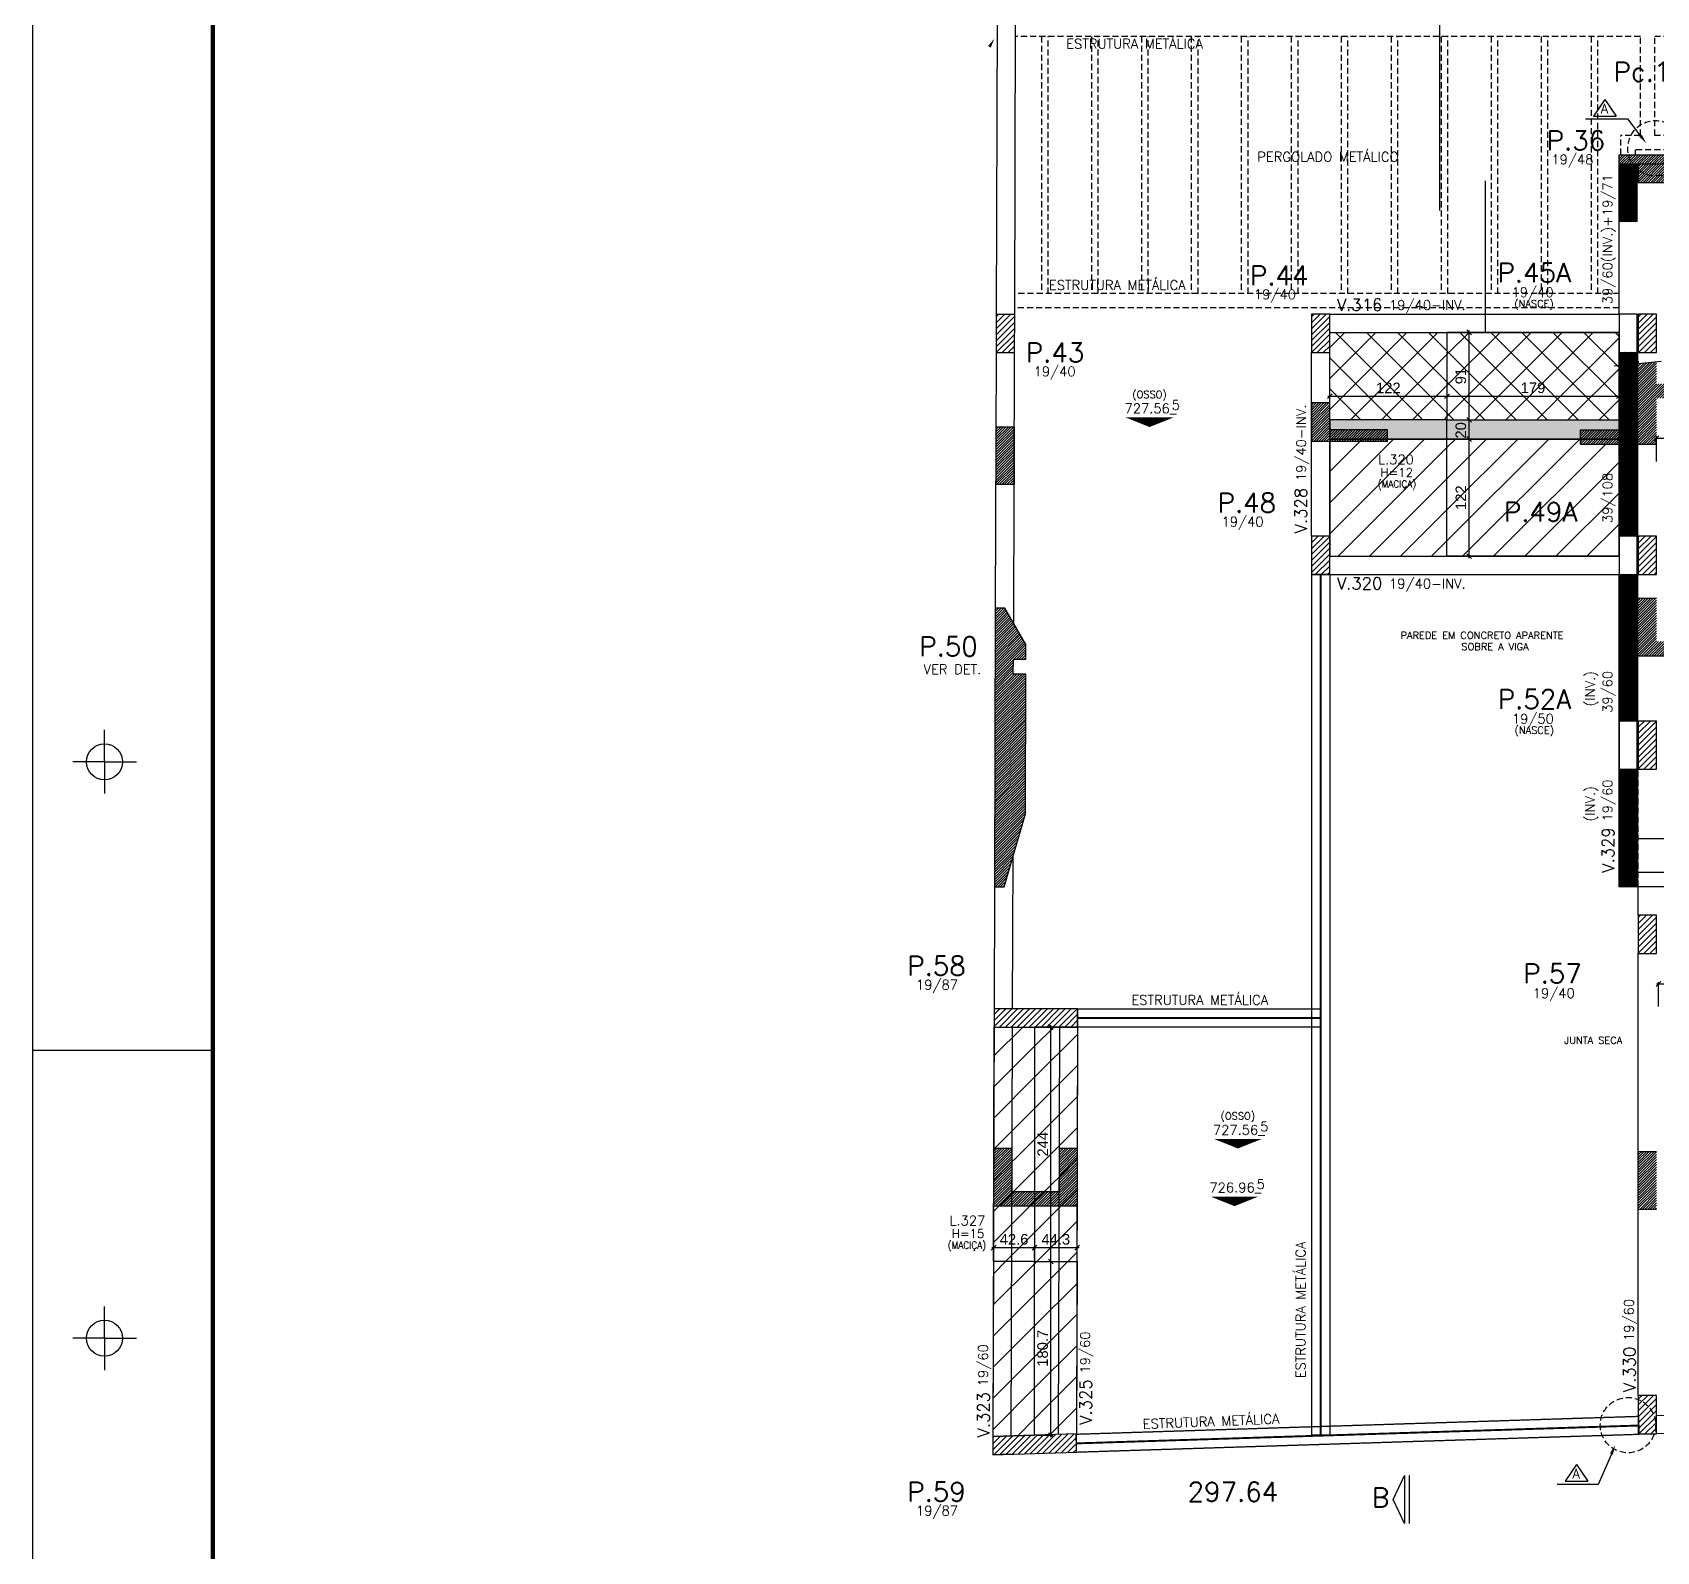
# Model space of a CAD drawing. Extents: x 534 to 8035, y 2354 to 7562.
# Drawn here: x 1727 to 3417, y 3698 to 5280 of the extents above; entities that cross this region are included whole.
import ezdxf
from ezdxf.enums import TextEntityAlignment as Align

# ---------------------------------------------------------------- set-up
doc = ezdxf.new("R2010")
doc.units = 0
doc.linetypes.add('HIDDEN', pattern=[9.525, 6.35, -3.175])
doc.layers.get('0').update_dxf_attribs({"color": 9, "linetype": 'CONTINUOUS'})
doc.layers.get('DEFPOINTS').update_dxf_attribs({"linetype": 'CONTINUOUS'})
for name, color, linetype in [('CORTE-FORMA', 1, 'CONTINUOUS'), ('ESTRUTURA METALICA', 80, 'HIDDEN'), ('FO-HACHURA_PILAR-CONT', 252, 'CONTINUOUS'), ('FO-HACHURA_PILAR-MORRE', 252, 'CONTINUOUS'), ('FO-TEXTO-LAJES', 152, 'CONTINUOUS'), ('FO-TEXTO-VIGAS', 3, 'CONTINUOUS'), ('NIVEL', 3, 'CONTINUOUS'), ('P-C', 1, 'CONTINUOUS'), ('P-M', 7, 'CONTINUOUS'), ('P-N', 5, 'CONTINUOUS'), ('Painéis', 200, 'CONTINUOUS'), ('PAREDE', 191, 'CONTINUOUS'), ('Reaproveitamento', 251, 'CONTINUOUS'), ('TEXTO', 3, 'CONTINUOUS'), ('TIRAS REESCORAMENTO', 252, 'CONTINUOUS')]:
    doc.layers.add(name, color=color, linetype=linetype)
doc.layers.add('FO-Textos dos pilares', color=3, linetype='CONTINUOUS', lineweight=20)
doc.layers.add('FO-Vigas', color=2, linetype='CONTINUOUS', lineweight=30)
doc.styles.add('ARIAL', font='arial.ttf')
doc.styles.add('ROMANS', font='romans.shx')
doc.dimstyles.new('COTA LAJE', dxfattribs={"dimtxt": 11, "dimasz": 5, "dimexe": 2, "dimexo": 3, "dimgap": 3, "dimtad": 3, "dimdec": 1, "dimzin": 12, "dimdsep": 46, "dimtxsty": 'ARIAL', "dimblk": 'OBLIQUE', "dimcen": 10, "dimdle": 2, "dimclrd": 5, "dimclre": 5, "dimclrt": 2, "dimadec": 0, "dimazin": 3, "dimtfac": 1, "dimtdec": 1, "dimtmove": 0, "dimatfit": 3, "dimldrblk": 'OBLIQUE', "dimfxl": 1, "dimlwd": -1, "dimlwe": -1, "dimarcsym": 1})
pattern_1 = [(45, (-9116.387, 12460.0115), (-3.0935922, 3.0935922), [])]
pattern_2 = [(45, (-8897.1667, 12460.0115), (-1.32582521, 1.32582521), [])]
pattern_3 = [(45, (1811.6567, 3338.154), (-1.3258252, 1.3258252), [])]

# ---------------------------------------------------------------- blocks, each defined once
blk = doc.blocks.new('*U4')
at = {"color": 252}
for p, q in [((-8210, 1785), (-8210, 1829.2)), ((-8210, 1785), (-8254.2, 1785)), ((-8210, 1785), (-8165.8, 1785)), ((-8210, 1785), (-8210, 1740.8)), ((-8310, 1385), (-8060, 1385)), ((-8210, 985), (-8210, 1029.2)), ((-8210, 985), (-8254.2, 985)), ((-8210, 985), (-8165.8, 985)), ((-8210, 985), (-8210, 940.8))]:
    blk.add_line(p, q, dxfattribs=at)
at = {"color": 7}
blk.add_lwpolyline([(-8310, 5840), (-8310, -100), (100, -100), (100, 5840)], close=True, dxfattribs=at)
at = {"color": 7, "const_width": 6}
blk.add_lwpolyline([(-8060, 5740), (-8060, 0), (0, 0), (0, 5740)], close=True, dxfattribs=at)
at = {"color": 252}
for centre in [(-8210, 1785), (-8210, 985)]:
    blk.add_circle(centre, 25, dxfattribs=at)
for p in [(-8210, 1785), (-8210, 1785), (-8210, 985), (-8210, 985)]:
    blk.add_point(p, dxfattribs=at)
blk.add_point((-8210, 985))
blk = doc.blocks.new('A$7E7C12FE37355')
at = {"layer": 'ESTRUTURA METALICA'}
for p, q in [((3305, 179), (3305, 9139)), ((3305, 9139), (3495, 9139)), ((3397, 179), (3397, 9139)), ((3400, 179), (3400, 9139)), ((3403, 179), (3403, 9139)), ((3495, 9139), (3495, 179)), ((871, 4617), (3397, 4617)), ((871, 4427), (871, 4617)), ((3397, 4617), (3397, 4427)), ((871, 4525), (3397, 4525)), ((871, 4522), (3397, 4522)), ((871, 4519), (3397, 4519)), ((3397, 4427), (871, 4427)), ((854, 190), (6704, 376)), ((6704, 376), (6710, 186)), ((860, 0), (854, 190)), ((857, 98), (6707, 284)), ((857, 95), (6707, 281)), ((857, 92), (6707, 278)), ((6710, 186), (860, 0)), ((3495, 179), (3305, 179))]:
    blk.add_line(p, q, dxfattribs=at)
blk = doc.blocks.new('_Oblique')
at = {"color": 0, "linetype": 'ByBlock', "lineweight": -2}
blk.add_line((-0.5, -0.5), (0.5, 0.5), dxfattribs=at)
blk = doc.blocks.new('*D527')
at = {"layer": 'DEFPOINTS', "color": 0, "linetype": 'Continuous', "transparency": 16777216}
for p in [(3198.7, 4856.4), (3221.7, 4856.4), (3198.7, 4734.4)]:
    blk.add_point(p, dxfattribs=at)
at = {"layer": 'Painéis', "color": 5, "linetype": 'Continuous', "transparency": 16777216}
for p, q in [((3201.7, 4856.4), (3223.7, 4856.4)), ((3221.7, 4732.4), (3221.7, 4858.4)), ((3201.7, 4734.4), (3223.7, 4734.4))]:
    blk.add_line(p, q, dxfattribs=at)
at = {"layer": 'Painéis', "color": 5, "linetype": 'Continuous', "transparency": 16777216, "xscale": 5, "yscale": 5, "zscale": 5}
for p, rotation in [((3221.7, 4856.4), 90), ((3221.7, 4734.4), 270)]:
    blk.add_blockref('_Oblique', p, dxfattribs=dict(at, rotation=rotation))
at = {"layer": 'Painéis', "color": 2, "linetype": 'Continuous', "transparency": 16777216, "insert": (3213.1, 4795.4), "char_height": 11, "attachment_point": 5, "rotation": 90, "style": 'ARIAL'}
blk.add_mtext('122', dxfattribs=at)
blk = doc.blocks.new('*D528')
at = {"layer": 'DEFPOINTS', "color": 0, "linetype": 'Continuous', "transparency": 16777216}
for p in [(3198.7, 4876.4), (3221.7, 4876.4), (3198.7, 4856.4)]:
    blk.add_point(p, dxfattribs=at)
at = {"layer": 'Painéis', "color": 5, "linetype": 'Continuous', "transparency": 16777216}
for p, q in [((3201.7, 4876.4), (3223.7, 4876.4)), ((3221.7, 4854.4), (3221.7, 4878.4)), ((3201.7, 4856.4), (3223.7, 4856.4))]:
    blk.add_line(p, q, dxfattribs=at)
at = {"layer": 'Painéis', "color": 5, "linetype": 'Continuous', "transparency": 16777216, "xscale": 5, "yscale": 5, "zscale": 5}
for p, rotation in [((3221.7, 4876.4), 90), ((3221.7, 4856.4), 270)]:
    blk.add_blockref('_Oblique', p, dxfattribs=dict(at, rotation=rotation))
at = {"layer": 'Painéis', "color": 2, "linetype": 'Continuous', "transparency": 16777216, "insert": (3213.1, 4865.4), "char_height": 11, "attachment_point": 5, "rotation": 90, "style": 'ARIAL'}
blk.add_mtext('20', dxfattribs=at)
blk = doc.blocks.new('*D529')
at = {"layer": 'DEFPOINTS', "color": 0, "linetype": 'Continuous', "transparency": 16777216}
for p in [(3198.7, 4967.4), (3221.7, 4967.4), (3198.7, 4876.4)]:
    blk.add_point(p, dxfattribs=at)
at = {"layer": 'Painéis', "color": 5, "linetype": 'Continuous', "transparency": 16777216}
for p, q in [((3221.7, 4874.4), (3221.7, 4969.4)), ((3201.7, 4967.4), (3223.7, 4967.4)), ((3201.7, 4876.4), (3223.7, 4876.4))]:
    blk.add_line(p, q, dxfattribs=at)
at = {"layer": 'Painéis', "color": 5, "linetype": 'Continuous', "transparency": 16777216, "xscale": 5, "yscale": 5, "zscale": 5}
for p, rotation in [((3221.7, 4967.4), 90), ((3221.7, 4876.4), 270)]:
    blk.add_blockref('_Oblique', p, dxfattribs=dict(at, rotation=rotation))
at = {"layer": 'Painéis', "color": 2, "linetype": 'Continuous', "transparency": 16777216, "insert": (3213.1, 4921.9), "char_height": 11, "attachment_point": 5, "rotation": 90, "style": 'ARIAL'}
blk.add_mtext('91', dxfattribs=at)
blk = doc.blocks.new('*D530')
at = {"layer": 'DEFPOINTS', "color": 0, "linetype": 'Continuous', "transparency": 16777216}
for p in [(3198.7, 4901), (3076.7, 4876.4), (3198.7, 4876.4)]:
    blk.add_point(p, dxfattribs=at)
at = {"layer": 'Painéis', "color": 5, "linetype": 'Continuous', "transparency": 16777216}
for p, q in [((3074.7, 4901), (3200.7, 4901)), ((3076.7, 4879.4), (3076.7, 4903)), ((3198.7, 4879.4), (3198.7, 4903))]:
    blk.add_line(p, q, dxfattribs=at)
at = {"layer": 'Painéis', "color": 5, "linetype": 'Continuous', "transparency": 16777216, "xscale": 5, "yscale": 5, "zscale": 5, "rotation": 180}
blk.add_blockref('_Oblique', (3076.7, 4901), dxfattribs=at)
at = {"layer": 'Painéis', "color": 5, "linetype": 'Continuous', "transparency": 16777216, "xscale": 5, "yscale": 5, "zscale": 5}
blk.add_blockref('_Oblique', (3198.7, 4901), dxfattribs=at)
at = {"layer": 'Painéis', "color": 2, "linetype": 'Continuous', "transparency": 16777216, "insert": (3137.7, 4909.6), "char_height": 11, "attachment_point": 5, "style": 'ARIAL'}
blk.add_mtext('122', dxfattribs=at)
blk = doc.blocks.new('*D531')
at = {"layer": 'DEFPOINTS', "color": 0, "linetype": 'Continuous', "transparency": 16777216}
for p in [(3377.7, 4901), (3198.7, 4876.4), (3377.7, 4876.4)]:
    blk.add_point(p, dxfattribs=at)
at = {"layer": 'Painéis', "color": 5, "linetype": 'Continuous', "transparency": 16777216}
for p, q in [((3196.7, 4901), (3379.7, 4901)), ((3198.7, 4879.4), (3198.7, 4903)), ((3377.7, 4879.4), (3377.7, 4903))]:
    blk.add_line(p, q, dxfattribs=at)
at = {"layer": 'Painéis', "color": 5, "linetype": 'Continuous', "transparency": 16777216, "xscale": 5, "yscale": 5, "zscale": 5, "rotation": 180}
blk.add_blockref('_Oblique', (3198.7, 4901), dxfattribs=at)
at = {"layer": 'Painéis', "color": 5, "linetype": 'Continuous', "transparency": 16777216, "xscale": 5, "yscale": 5, "zscale": 5}
blk.add_blockref('_Oblique', (3377.7, 4901), dxfattribs=at)
at = {"layer": 'Painéis', "color": 2, "linetype": 'Continuous', "transparency": 16777216, "insert": (3288.2, 4909.7), "char_height": 11, "attachment_point": 5, "style": 'ARIAL'}
blk.add_mtext('179', dxfattribs=at)
blk = doc.blocks.new('*D532')
at = {"layer": 'DEFPOINTS', "color": 0, "linetype": 'Continuous', "transparency": 16777216}
for p in [(2769.6, 4014.8), (2727, 4000.3), (2769.6, 4000.3)]:
    blk.add_point(p, dxfattribs=at)
at = {"layer": 'Painéis', "color": 5, "linetype": 'Continuous', "transparency": 16777216}
for p, q in [((2725, 4014.8), (2771.6, 4014.8)), ((2727, 4003.3), (2727, 4016.8)), ((2769.6, 4003.3), (2769.6, 4016.8))]:
    blk.add_line(p, q, dxfattribs=at)
at = {"layer": 'Painéis', "color": 5, "linetype": 'Continuous', "transparency": 16777216, "xscale": 5, "yscale": 5, "zscale": 5, "rotation": 180}
blk.add_blockref('_Oblique', (2727, 4014.8), dxfattribs=at)
at = {"layer": 'Painéis', "color": 5, "linetype": 'Continuous', "transparency": 16777216, "xscale": 5, "yscale": 5, "zscale": 5}
blk.add_blockref('_Oblique', (2769.6, 4014.8), dxfattribs=at)
at = {"layer": 'Painéis', "color": 2, "linetype": 'Continuous', "transparency": 16777216, "insert": (2748.3, 4023.4), "char_height": 11, "attachment_point": 5, "style": 'ARIAL'}
blk.add_mtext('42.6', dxfattribs=at)
blk = doc.blocks.new('*D533')
at = {"layer": 'DEFPOINTS', "color": 0, "linetype": 'Continuous', "transparency": 16777216}
for p in [(2813.9, 4014.8), (2769.6, 4000.3), (2813.9, 4000.3)]:
    blk.add_point(p, dxfattribs=at)
at = {"layer": 'Painéis', "color": 5, "linetype": 'Continuous', "transparency": 16777216}
for p, q in [((2767.6, 4014.8), (2815.9, 4014.8)), ((2769.6, 4003.3), (2769.6, 4016.8)), ((2813.9, 4003.3), (2813.9, 4016.8))]:
    blk.add_line(p, q, dxfattribs=at)
at = {"layer": 'Painéis', "color": 5, "linetype": 'Continuous', "transparency": 16777216, "xscale": 5, "yscale": 5, "zscale": 5, "rotation": 180}
blk.add_blockref('_Oblique', (2769.6, 4014.8), dxfattribs=at)
at = {"layer": 'Painéis', "color": 5, "linetype": 'Continuous', "transparency": 16777216, "xscale": 5, "yscale": 5, "zscale": 5}
blk.add_blockref('_Oblique', (2813.9, 4014.8), dxfattribs=at)
at = {"layer": 'Painéis', "color": 2, "linetype": 'Continuous', "transparency": 16777216, "insert": (2791.7, 4023.4), "char_height": 11, "attachment_point": 5, "style": 'ARIAL'}
blk.add_mtext('44.3', dxfattribs=at)
blk = doc.blocks.new('*D534')
at = {"layer": 'DEFPOINTS', "color": 0, "linetype": 'Continuous', "transparency": 16777216}
for p in [(2769.6, 4000.3), (2786.6, 4000.3), (2769.6, 3819.6)]:
    blk.add_point(p, dxfattribs=at)
at = {"layer": 'Painéis', "color": 5, "linetype": 'Continuous', "transparency": 16777216}
for p, q in [((2772.6, 4000.3), (2788.6, 4000.3)), ((2786.6, 3817.6), (2786.6, 4002.3)), ((2772.6, 3819.6), (2788.6, 3819.6))]:
    blk.add_line(p, q, dxfattribs=at)
at = {"layer": 'Painéis', "color": 5, "linetype": 'Continuous', "transparency": 16777216, "xscale": 5, "yscale": 5, "zscale": 5}
for p, rotation in [((2786.6, 4000.3), 90), ((2786.6, 3819.6), 270)]:
    blk.add_blockref('_Oblique', p, dxfattribs=dict(at, rotation=rotation))
at = {"layer": 'Painéis', "color": 2, "linetype": 'Continuous', "transparency": 16777216, "insert": (2778, 3910), "char_height": 11, "attachment_point": 5, "rotation": 90, "style": 'ARIAL'}
blk.add_mtext('180.7', dxfattribs=at)
blk = doc.blocks.new('*D535')
at = {"layer": 'DEFPOINTS', "color": 0, "linetype": 'Continuous', "transparency": 16777216}
for p in [(2769.6, 4244.4), (2786.6, 4244.4), (2769.6, 4000.3)]:
    blk.add_point(p, dxfattribs=at)
at = {"layer": 'Painéis', "color": 5, "linetype": 'Continuous', "transparency": 16777216}
for p, q in [((2772.6, 4244.4), (2788.6, 4244.4)), ((2786.6, 3998.3), (2786.6, 4246.4)), ((2772.6, 4000.3), (2788.6, 4000.3))]:
    blk.add_line(p, q, dxfattribs=at)
at = {"layer": 'Painéis', "color": 5, "linetype": 'Continuous', "transparency": 16777216, "xscale": 5, "yscale": 5, "zscale": 5}
for p, rotation in [((2786.6, 4244.4), 90), ((2786.6, 4000.3), 270)]:
    blk.add_blockref('_Oblique', p, dxfattribs=dict(at, rotation=rotation))
at = {"layer": 'Painéis', "color": 2, "linetype": 'Continuous', "transparency": 16777216, "insert": (2778.1, 4122.4), "char_height": 11, "attachment_point": 5, "rotation": 90, "style": 'ARIAL'}
blk.add_mtext('244', dxfattribs=at)
blk = doc.blocks.new('*D563')
at = {"layer": 'DEFPOINTS', "color": 0, "linetype": 'Continuous', "transparency": 16777216}
for p in [(3660.7, 4857.3), (3416.7, 4829.9), (3660.7, 4829.9)]:
    blk.add_point(p, dxfattribs=at)
at = {"layer": 'Painéis', "color": 5, "linetype": 'Continuous', "transparency": 16777216}
for p, q in [((3414.7, 4857.3), (3662.7, 4857.3)), ((3416.7, 4832.9), (3416.7, 4859.3)), ((3660.7, 4832.9), (3660.7, 4859.3))]:
    blk.add_line(p, q, dxfattribs=at)
at = {"layer": 'Painéis', "color": 5, "linetype": 'Continuous', "transparency": 16777216, "xscale": 5, "yscale": 5, "zscale": 5, "rotation": 180}
blk.add_blockref('_Oblique', (3416.7, 4857.3), dxfattribs=at)
at = {"layer": 'Painéis', "color": 5, "linetype": 'Continuous', "transparency": 16777216, "xscale": 5, "yscale": 5, "zscale": 5}
blk.add_blockref('_Oblique', (3660.7, 4857.3), dxfattribs=at)
at = {"layer": 'Painéis', "color": 2, "linetype": 'Continuous', "transparency": 16777216, "insert": (3538.7, 4865.8), "char_height": 11, "attachment_point": 5, "style": 'ARIAL'}
blk.add_mtext('244', dxfattribs=at)
blk = doc.blocks.new('*D601')
at = {"layer": 'DEFPOINTS', "color": 0, "linetype": 'Continuous', "transparency": 16777216}
for p in [(3662.7, 4289.2), (3418.7, 4262.8), (3662.7, 4262.8)]:
    blk.add_point(p, dxfattribs=at)
at = {"layer": 'Painéis', "color": 5, "linetype": 'Continuous', "transparency": 16777216}
for p, q in [((3416.7, 4289.2), (3664.7, 4289.2)), ((3418.7, 4265.8), (3418.7, 4291.2)), ((3662.7, 4265.8), (3662.7, 4291.2))]:
    blk.add_line(p, q, dxfattribs=at)
at = {"layer": 'Painéis', "color": 5, "linetype": 'Continuous', "transparency": 16777216, "xscale": 5, "yscale": 5, "zscale": 5, "rotation": 180}
blk.add_blockref('_Oblique', (3418.7, 4289.2), dxfattribs=at)
at = {"layer": 'Painéis', "color": 5, "linetype": 'Continuous', "transparency": 16777216, "xscale": 5, "yscale": 5, "zscale": 5}
blk.add_blockref('_Oblique', (3662.7, 4289.2), dxfattribs=at)
at = {"layer": 'Painéis', "color": 2, "linetype": 'Continuous', "transparency": 16777216, "insert": (3540.7, 4297.8), "char_height": 11, "attachment_point": 5, "style": 'ARIAL'}
blk.add_mtext('244', dxfattribs=at)

msp = doc.modelspace()

# ---------------------------------------------------------------- hatches: boundary and pattern name
at = {"layer": 'CORTE-FORMA'}
h = msp.add_hatch(dxfattribs=at)
h.set_pattern_fill('ANSI31', color=70, scale=15)
h.set_pattern_definition(pattern_3)
h.paths.add_polyline_path([(3416.68, 4936.79), (3377.68, 4933), (3377.68, 4865.91), (3337.68, 4865.91), (3337.68, 4850.91), (3416.68, 4850.91), (3416.68, 4898.91), (3476.68, 4898.91), (3476.68, 4913.91), (3416.68, 4913.91)])
h = msp.add_hatch(dxfattribs=at)
h.set_pattern_fill('ANSI31', color=70, scale=15)
h.set_pattern_definition([(45, (-8887.1667, 12455.0115), (-1.32582521, 1.32582521), [])])
h.paths.add_polyline_path([(3076.68, 4865.91), (3076.68, 4893.91), (3057.68, 4893.91), (3057.68, 4853.91), (3136.68, 4853.91), (3136.68, 4865.91)])
h = msp.add_hatch(dxfattribs=at)
h.set_pattern_fill('ANSI31', color=70, scale=15)
h.set_pattern_definition([(45, (-9116.387, 12460.0115), (-1.32582521, 1.32582521), [])])
h.paths.add_polyline_path([(2748.25, 4868.91), (2748.25, 4808.91), (2729.25, 4808.91), (2729.25, 4868.91)])
h = msp.add_hatch(dxfattribs=at)
h.set_pattern_fill('ANSI31', color=70, scale=15)
h.set_pattern_definition([(45, (-8897.1667, 12458.5115), (-1.32582521, 1.32582521), [])])
h.paths.add_polyline_path([(3377.68, 4690.74), (3377.68, 4630.74), (3476.68, 4630.74), (3476.68, 4645.74), (3416.68, 4645.74), (3416.68, 4690.74)])
h = msp.add_hatch(dxfattribs=at)
h.set_pattern_fill('ANSI31', color=70, scale=15)
h.set_pattern_definition(pattern_2)
h.paths.add_polyline_path([(2814.03, 4117.96), (2814.03, 4057.96), (2726.98, 4057.96), (2726.98, 4117.96), (2745.98, 4117.96), (2745.98, 4072.96), (2795.03, 4072.96), (2795.03, 4117.96)])
h = msp.add_hatch(dxfattribs=at)
h.set_pattern_fill('ANSI31', color=70, scale=15)
h.set_pattern_definition([(45, (-8897.1667, 12457.0115), (-1.32582521, 1.32582521), [])])
h.paths.add_polyline_path([(3416.68, 4114.96), (3416.68, 4054.96), (3397.68, 4054.96), (3397.68, 4114.96)])
at = {"layer": 'FO-HACHURA_PILAR-CONT'}
h = msp.add_hatch(dxfattribs=at)
h.set_pattern_fill('ANSI31', color=256, scale=15)
h.set_pattern_definition([(45, (-1988.6157, 12460.0115), (-1.3258252, 1.3258252), [])])
h.paths.add_polyline_path([(3445.65, 5123.36), (3445.65, 5132.86), (3445.65, 5142.36), (3421.65, 5142.36), (3397.65, 5142.36), (3397.65, 5132.86), (3397.65, 5123.36), (3421.65, 5123.36)])
h = msp.add_hatch(dxfattribs=at)
h.set_pattern_fill('ANSI31', color=256, scale=15)
h.set_pattern_definition(pattern_3)
h.paths.add_polyline_path([(2728.68, 4680.36), (2727.82, 4390.36), (2737.82, 4390.33), (2760.05, 4466.45), (2760.48, 4611.84), (2747.48, 4611.84), (2747.52, 4626.84), (2760.52, 4626.84), (2760.57, 4642.38), (2738.68, 4680.33)])
at = {"layer": 'FO-HACHURA_PILAR-MORRE'}
h = msp.add_hatch(dxfattribs=at)
h.set_pattern_fill('ANSI31', color=256, scale=35)
h.set_pattern_definition(pattern_1)
h.paths.add_polyline_path([(2748.61, 4986.36), (2748.49, 4946.36), (2729.49, 4946.36), (2729.61, 4986.36)])
h = msp.add_hatch(dxfattribs=at)
h.set_pattern_fill('ANSI31', color=256, scale=35)
h.set_pattern_definition(pattern_1)
h.paths.add_polyline_path([(3076.68, 4986.36), (3067.18, 4986.36), (3057.68, 4986.36), (3057.68, 4966.36), (3057.68, 4946.36), (3067.18, 4946.36), (3076.68, 4946.36), (3076.68, 4966.36)])
h = msp.add_hatch(dxfattribs=at)
h.set_pattern_fill('ANSI31', color=256, scale=35)
h.set_pattern_definition(pattern_1)
h.paths.add_polyline_path([(3416.68, 4986.36), (3407.18, 4986.36), (3397.68, 4986.36), (3397.68, 4966.36), (3397.68, 4946.36), (3407.18, 4946.36), (3416.68, 4946.36), (3416.68, 4966.36)])
h = msp.add_hatch(dxfattribs=at)
h.set_pattern_fill('ANSI31', color=256, scale=35)
h.set_pattern_definition(pattern_1)
h.paths.add_polyline_path([(3057.68, 4715.36), (3067.18, 4715.36), (3076.68, 4715.36), (3076.68, 4735.36), (3076.68, 4755.36), (3067.18, 4755.36), (3057.68, 4755.36), (3057.68, 4735.36)])
h = msp.add_hatch(dxfattribs=at)
h.set_pattern_fill('ANSI31', color=256, scale=35)
h.set_pattern_definition(pattern_1)
h.paths.add_polyline_path([(3416.68, 4755.36), (3407.18, 4755.36), (3397.68, 4755.36), (3397.68, 4735.36), (3397.68, 4715.36), (3407.18, 4715.36), (3416.68, 4715.36), (3416.68, 4735.36)])
h = msp.add_hatch(dxfattribs=at)
h.set_pattern_fill('ANSI31', color=256, scale=35)
h.set_pattern_definition(pattern_1)
h.paths.add_polyline_path([(3416.68, 4562.81), (3407.18, 4562.81), (3397.68, 4562.81), (3397.68, 4537.81), (3397.68, 4512.81), (3407.18, 4512.81), (3416.68, 4512.81), (3416.68, 4537.81)])
h = msp.add_hatch(dxfattribs=at)
h.set_pattern_fill('ANSI31', color=256, scale=35)
h.set_pattern_definition(pattern_1)
h.paths.add_polyline_path([(3416.68, 4360.86), (3407.18, 4360.86), (3397.68, 4360.86), (3397.68, 4340.86), (3397.68, 4320.86), (3407.18, 4320.86), (3416.68, 4320.86), (3416.68, 4340.86)])
h = msp.add_hatch(dxfattribs=at)
h.set_pattern_fill('ANSI31', color=256, scale=35)
h.set_pattern_definition(pattern_1)
h.paths.add_polyline_path([(2814.42, 4263.36), (2727.42, 4263.36), (2727.42, 4244.36), (2814.42, 4244.36)])
h = msp.add_hatch(dxfattribs=at)
h.set_pattern_fill('ANSI31', color=256, scale=35)
h.set_pattern_definition(pattern_1)
h.paths.add_polyline_path([(3416.68, 3860.86), (3407.18, 3860.86), (3397.68, 3860.86), (3397.68, 3840.86), (3397.68, 3820.86), (3407.18, 3820.86), (3416.68, 3820.86), (3416.68, 3840.86)])
h = msp.add_hatch(dxfattribs=at)
h.set_pattern_fill('ANSI31', color=256, scale=35)
h.set_pattern_definition(pattern_1)
h.paths.add_polyline_path([(2813.07, 3820.96), (2726.07, 3818.24), (2726.01, 3799.23), (2813.07, 3801.95)])
at = {"layer": 'PAREDE'}
h = msp.add_hatch(dxfattribs=at)
h.set_pattern_fill('ANSI31', color=256, scale=15)
h.set_pattern_definition([(45, (1811.6567, 3338.154), (-1.3258252, 1.3258252), [])])
h.paths.add_polyline_path([(4190.15, 5152.36), (3377.68, 5152.36), (3377.68, 5142.36), (3397.68, 5142.36), (3421.65, 5142.36), (3445.65, 5142.36), (3751.13, 5142.36), (3771.13, 5142.36), (3791.13, 5142.36), (4179.68, 5142.36), (4192.18, 5142.36), (4192.18, 5152.36)])
h.paths.add_polyline_path([(4739.18, 5152.36), (4209.15, 5152.36), (4207.18, 5152.36), (4207.18, 5142.36), (4219.68, 5142.36), (4631.68, 5142.36), (4739.18, 5142.36)])
h.paths.add_polyline_path([(4887.11, 5152.36), (4739.18, 5152.36), (4739.18, 5142.36), (4830.68, 5142.36), (4887.11, 5142.36)])
h.paths.add_polyline_path([(4207.18, 5152.36), (4192.18, 5152.36), (4192.18, 5142.36), (4199.68, 5142.36), (4207.18, 5142.36)])
at = {"layer": 'PAREDE', "linetype": 'Continuous', "lineweight": 50}
h = msp.add_hatch(dxfattribs=at)
h.set_pattern_fill('ANSI31', color=256, scale=15)
h.set_pattern_definition([(45, (-8898.1667, 12460.0115), (-1.32582521, 1.32582521), [])])
h.paths.add_polyline_path([(3396.68, 5142.36), (3396.68, 5082.86), (3377.68, 5082.86), (3377.68, 5142.36)])
h = msp.add_hatch(dxfattribs=at)
h.set_pattern_fill('ANSI31', color=256, scale=15)
h.set_pattern_definition(pattern_2)
h.paths.add_polyline_path([(3396.68, 4946.36), (3387.18, 4946.36), (3377.68, 4946.36), (3377.68, 4755.36), (3387.18, 4755.36), (3396.68, 4755.36)])
h = msp.add_hatch(dxfattribs=at)
h.set_pattern_fill('ANSI31', color=256, scale=15)
h.set_pattern_definition(pattern_2)
h.paths.add_polyline_path([(3396.68, 4715.36), (3387.18, 4715.36), (3377.68, 4715.36), (3377.68, 4562.81), (3387.18, 4562.81), (3396.68, 4562.81)])
h = msp.add_hatch(dxfattribs=at)
h.set_pattern_fill('ANSI31', color=256, scale=15)
h.set_pattern_definition(pattern_2)
h.paths.add_polyline_path([(3396.68, 4512.81), (3387.18, 4512.81), (3377.68, 4512.81), (3377.68, 4390.32), (3396.68, 4390.32)])
at = {"layer": 'Reaproveitamento', "linetype": 'ByBlock'}
h = msp.add_hatch(dxfattribs=at)
h.set_pattern_fill('ANSI37', color=256, scale=7.2)
h.paths.add_polyline_path([(3076.68, 4967.36), (3198.68, 4967.36), (3198.68, 4876.36), (3076.68, 4876.36)])
h = msp.add_hatch(dxfattribs=at)
h.set_pattern_fill('ANSI37', color=256, scale=7.2)
h.paths.add_polyline_path([(3198.68, 4876.36), (3377.68, 4876.36), (3377.68, 4967.36), (3198.68, 4967.36)])
at = {"layer": 'Reaproveitamento', "linetype": 'Continuous'}
h = msp.add_hatch(dxfattribs=at)
h.set_pattern_fill('ANSI31', color=256, scale=7.2)
h.paths.add_polyline_path([(3076.68, 4734.36), (3198.68, 4734.36), (3198.68, 4856.36), (3076.68, 4856.36)])
h = msp.add_hatch(dxfattribs=at)
h.set_pattern_fill('ANSI31', color=256, scale=7.2)
h.paths.add_polyline_path([(3198.68, 4856.36), (3377.68, 4856.36), (3377.68, 4734.36), (3198.68, 4734.36)])
h = msp.add_hatch(dxfattribs=at)
h.set_pattern_fill('ANSI31', color=256, scale=7.2)
h.paths.add_polyline_path([(2727.42, 4244.36), (2769.57, 4244.36), (2769.57, 4000.34), (2726.81, 4000.34)])
h.paths.add_polyline_path([(2789.62, 4106.93), (2789.62, 4138.07), (2766.95, 4138.07), (2766.95, 4106.93)], flags=9)
h.paths.add_polyline_path([(2730.82, 4011.94), (2766.23, 4011.94), (2766.23, 4034.61), (2730.82, 4034.61)], flags=24)
h = msp.add_hatch(dxfattribs=at)
h.set_pattern_fill('ANSI31', color=256, scale=7.2)
h.paths.add_polyline_path([(2769.57, 4000.34), (2813.87, 4000.34), (2814.47, 4244.36), (2769.57, 4244.36)])
h.paths.add_polyline_path([(2774.26, 4011.95), (2809.67, 4011.95), (2809.67, 4034.62), (2774.26, 4034.62)], flags=24)
h = msp.add_hatch(dxfattribs=at)
h.set_pattern_fill('ANSI31', color=256, scale=7.2)
h.paths.add_polyline_path([(2726.07, 3818.24), (2769.57, 3819.6), (2769.57, 4000.34), (2726.81, 4000.34)])
h = msp.add_hatch(dxfattribs=at)
h.set_pattern_fill('ANSI31', color=256, scale=7.2)
h.paths.add_polyline_path([(2769.57, 4000.34), (2813.87, 4000.34), (2813.13, 3820.96), (2769.57, 3819.6)])
at = {"layer": 'TIRAS REESCORAMENTO', "linetype": 'Continuous'}
for points in [[(3076.68, 4856.36), (3198.68, 4856.36), (3198.68, 4876.36), (3076.68, 4876.36)], [(3198.68, 4876.36), (3377.68, 4876.36), (3377.68, 4856.36), (3198.68, 4856.36)]]:
    msp.add_hatch(color=256, dxfattribs=at).paths.add_polyline_path(points)

# ---------------------------------------------------------------- linework, layer by layer
at = {"layer": 'CORTE-FORMA', "color": 8}
for p, q in [((3190.84, 5293.33), (3190.84, 5094.35)), ((3238.84, 4967.36), (3238.84, 5125.22))]:
    msp.add_line(p, q, dxfattribs=at)
at = {"layer": 'CORTE-FORMA'}
for p, q in [((3377.68, 4933), (3377.68, 4898.91)), ((3076.68, 4893.91), (3057.68, 4893.91)), ((3057.68, 4893.91), (3057.68, 4853.91)), ((3076.68, 4865.91), (3076.68, 4893.91)), ((3377.68, 4865.91), (3377.68, 4898.91)), ((3377.68, 4898.91), (3377.68, 4898.91)), ((2748.25, 4868.91), (2729.25, 4868.91)), ((2729.25, 4868.91), (2729.25, 4808.91)), ((2748.25, 4868.91), (2748.25, 4808.91)), ((3136.68, 4853.91), (3057.68, 4853.91)), ((3136.68, 4865.91), (3076.68, 4865.91)), ((3337.68, 4865.91), (3377.68, 4865.91)), ((3337.68, 4850.91), (3416.68, 4850.91)), ((2748.25, 4808.91), (2729.25, 4808.91)), ((3377.68, 4690.74), (3416.68, 4690.74)), ((3377.68, 4690.74), (3377.68, 4630.74)), ((3377.68, 4630.74), (3476.68, 4630.74)), ((2745.98, 4117.96), (2726.98, 4117.96)), ((2726.98, 4117.96), (2726.98, 4057.96)), ((2745.98, 4117.96), (2745.98, 4072.96)), ((2814.03, 4117.96), (2795.03, 4117.96)), ((2795.03, 4117.96), (2795.03, 4072.96)), ((2814.03, 4117.96), (2814.03, 4057.96)), ((3397.68, 4114.96), (3416.68, 4114.96)), ((3397.68, 4054.96), (3397.68, 4114.96)), ((2795.03, 4072.96), (2745.98, 4072.96)), ((2814.03, 4057.96), (2726.98, 4057.96)), ((3397.68, 4054.96), (3416.68, 4054.96))]:
    msp.add_line(p, q, dxfattribs=at)
at = {"layer": 'CORTE-FORMA', "color": 70}
for p, q in [((3136.68, 4853.91), (3136.68, 4865.91)), ((3337.68, 4850.91), (3337.68, 4865.91))]:
    msp.add_line(p, q, dxfattribs=at)
msp.add_lwpolyline([(3372.68, 4932.51), (3396.29, 4934.81), (3397.18, 4932.27), (3397.18, 4937.52), (3398.07, 4934.98), (3421.68, 4937.28)], dxfattribs=at)
at = {"layer": 'ESTRUTURA METALICA', "linetype": 'HIDDEN'}
for p, q in [((3399.93, 5275.36), (2749.49, 5275.36)), ((2776.68, 5275.36), (2776.68, 5007.86)), ((2783.68, 5007.86), (2783.68, 5275.36)), ((2828.68, 5275.36), (2828.68, 5007.86)), ((2835.68, 5007.86), (2835.68, 5275.36)), ((2880.68, 5275.36), (2880.68, 5007.86)), ((2887.68, 5007.86), (2887.68, 5275.36)), ((2932.68, 5275.36), (2932.68, 5007.86)), ((2939.68, 5007.86), (2939.68, 5275.36)), ((2984.68, 5275.36), (2984.68, 5007.86)), ((2991.68, 5007.86), (2991.68, 5275.36)), ((3036.68, 5275.36), (3036.68, 5007.86)), ((3043.68, 5007.86), (3043.68, 5275.36)), ((3088.68, 5275.36), (3088.68, 5007.86)), ((3095.68, 5007.86), (3095.68, 5275.36)), ((3140.68, 5275.36), (3140.68, 5007.86)), ((3147.68, 5007.86), (3147.68, 5275.36)), ((3192.68, 5275.36), (3192.68, 5007.86)), ((3199.68, 5007.86), (3199.68, 5275.36)), ((3244.68, 5275.36), (3244.68, 5007.86)), ((3251.68, 5007.86), (3251.68, 5275.36)), ((3296.68, 5275.36), (3296.68, 5007.86)), ((3303.68, 5007.86), (3303.68, 5275.36)), ((3348.68, 5275.36), (3348.68, 5007.86)), ((3355.68, 5007.86), (3355.68, 5275.36)), ((3399.93, 5172.36), (3399.93, 5275.36)), ((3414.93, 5172.36), (3414.93, 5275.36)), ((4192.18, 5275.36), (3414.93, 5275.36)), ((3379.68, 5152.36), (3379.68, 5172.36)), ((3399.93, 5172.36), (3379.68, 5172.36)), ((4192.18, 5172.36), (3414.93, 5172.36)), ((3394.68, 5152.36), (3394.68, 5157.36)), ((4192.18, 5157.36), (3394.68, 5157.36)), ((3378.18, 5007.86), (2748.64, 5007.86)), ((3377.68, 4992.86), (2748.64, 4992.86))]:
    msp.add_line(p, q, dxfattribs=at)
at = {"layer": 'FO-Vigas'}
for p, q in [((2730.54, 5293.36), (2729.61, 4986.36)), ((2749.54, 5293.36), (2748.61, 4986.36)), ((3377.68, 4986.36), (3377.68, 5152.36)), ((3377.68, 5152.36), (4190.15, 5152.36)), ((3076.68, 4986.36), (3377.68, 4986.36)), ((3076.68, 4967.36), (3377.68, 4967.36)), ((3377.68, 4734.36), (3377.68, 4967.36)), ((2729.49, 4946.36), (2728.68, 4680.36)), ((2748.49, 4946.36), (2747.63, 4664.81)), ((3057.68, 4755.36), (3057.68, 4946.36)), ((3076.68, 4755.36), (3076.68, 4946.36)), ((3076.68, 4734.36), (3377.68, 4734.36)), ((3076.68, 4715.36), (3377.68, 4715.36)), ((3377.68, 4390.32), (3377.68, 4715.36)), ((3377.68, 4512.82), (3397.68, 4512.82)), ((3396.68, 4390.32), (3396.68, 4512.81)), ((2746.9, 4421.41), (2746.42, 4263.36)), ((2727.8, 4390.36), (2727.42, 4263.36)), ((3397.68, 4360.86), (3397.68, 4390.32)), ((3397.68, 3860.86), (3397.68, 4320.86)), ((2727.42, 4263.36), (2726.07, 3818.24)), ((2746.36, 4244.36), (2745.07, 3818.83)), ((2795.42, 4244.42), (2794.13, 3820.37)), ((2814.42, 4244.36), (2813.13, 3820.96)), ((3965.18, 3856.99), (3416.68, 3839.84)), ((3965.18, 3837.99), (3416.68, 3820.83)), ((2745.01, 3799.82), (2726.01, 3799.22))]:
    msp.add_line(p, q, dxfattribs=at)
at = {"layer": 'FO-Vigas', "linetype": 'HIDDEN'}
msp.add_line((3397.68, 4390.32), (3397.68, 4512.81), dxfattribs=at)
at = {"layer": 'FO-Vigas', "color": 9}
for p, q in [((5517.68, 4440.32), (3396.68, 4440.32)), ((5517.68, 4405.32), (3396.68, 4405.32)), ((5536.68, 4390.32), (3377.68, 4390.32))]:
    msp.add_line(p, q, dxfattribs=at)
at = {"layer": 'NIVEL', "color": 1}
for points in [[(2889.3, 4868.91, 0, 50, 0), (2889.3, 4878.91, 50, 50, 0)], [(2981.24, 4117.96, 0, 50, 0), (2981.24, 4127.96, 50, 50, 0)], [(2977.63, 4057.96, 0, 50, 0), (2977.63, 4067.96, 50, 50, 0)]]:
    msp.add_lwpolyline(points, format="xyseb", dxfattribs=at)
at = {"layer": 'P-C'}
for p, q in [((2728.68, 4680.36), (2727.82, 4390.36)), ((2738.68, 4680.33), (2728.68, 4680.36)), ((2760.57, 4642.38), (2738.68, 4680.33)), ((2760.52, 4626.84), (2760.57, 4642.38)), ((2747.48, 4611.84), (2747.52, 4626.84)), ((2760.52, 4626.84), (2747.52, 4626.84)), ((2760.48, 4611.84), (2747.48, 4611.84)), ((2760.05, 4466.45), (2760.48, 4611.84)), ((2737.82, 4390.33), (2760.05, 4466.45)), ((2727.82, 4390.36), (2737.82, 4390.33))]:
    msp.add_line(p, q, dxfattribs=at)
msp.add_lwpolyline([(3445.65, 5123.36), (3445.65, 5132.86), (3445.65, 5142.36), (3421.65, 5142.36), (3397.65, 5142.36), (3397.65, 5132.86), (3397.65, 5123.36), (3421.65, 5123.36), (3445.65, 5123.36)], close=True, dxfattribs=at)
at = {"layer": 'P-M'}
for p, q in [((2729.61, 4986.36), (2729.49, 4946.36)), ((2729.61, 4986.36), (2748.61, 4986.36)), ((2748.61, 4986.36), (2748.49, 4946.36)), ((2729.49, 4946.36), (2748.49, 4946.36))]:
    msp.add_line(p, q, dxfattribs=at)
for points in [[(3076.68, 4986.36), (3067.18, 4986.36), (3057.68, 4986.36), (3057.68, 4966.36), (3057.68, 4946.36), (3067.18, 4946.36), (3076.68, 4946.36), (3076.68, 4966.36), (3076.68, 4986.36)], [(3416.68, 4986.36), (3407.18, 4986.36), (3397.68, 4986.36), (3397.68, 4966.36), (3397.68, 4946.36), (3407.18, 4946.36), (3416.68, 4946.36), (3416.68, 4966.36), (3416.68, 4986.36)], [(3057.68, 4715.36), (3067.18, 4715.36), (3076.68, 4715.36), (3076.68, 4735.36), (3076.68, 4755.36), (3067.18, 4755.36), (3057.68, 4755.36), (3057.68, 4735.36), (3057.68, 4715.36)], [(3416.68, 4755.36), (3407.18, 4755.36), (3397.68, 4755.36), (3397.68, 4735.36), (3397.68, 4715.36), (3407.18, 4715.36), (3416.68, 4715.36), (3416.68, 4735.36), (3416.68, 4755.36)], [(3416.68, 4562.81), (3407.18, 4562.81), (3397.68, 4562.81), (3397.68, 4537.81), (3397.68, 4512.81), (3407.18, 4512.81), (3416.68, 4512.81), (3416.68, 4537.81), (3416.68, 4562.81)], [(3416.68, 4360.86), (3407.18, 4360.86), (3397.68, 4360.86), (3397.68, 4340.86), (3397.68, 4320.86), (3407.18, 4320.86), (3416.68, 4320.86), (3416.68, 4340.86), (3416.68, 4360.86)], [(2814.42, 4263.36), (2727.42, 4263.36), (2727.42, 4244.36), (2814.42, 4244.36)], [(3416.68, 3860.86), (3407.18, 3860.86), (3397.68, 3860.86), (3397.68, 3840.86), (3397.68, 3820.86), (3407.18, 3820.86), (3416.68, 3820.86), (3416.68, 3840.86), (3416.68, 3860.86)], [(2813.07, 3820.96), (2726.07, 3818.24), (2726.01, 3799.23), (2813.07, 3801.95)]]:
    msp.add_lwpolyline(points, close=True, dxfattribs=at)
at = {"layer": 'P-N'}
for points in [[(3396.68, 4986.36), (3387.18, 4986.36), (3377.68, 4986.36), (3377.68, 4966.36), (3377.68, 4946.36), (3387.18, 4946.36), (3396.68, 4946.36), (3396.68, 4966.36), (3396.68, 4986.36)], [(3396.68, 4755.36), (3387.18, 4755.36), (3377.68, 4755.36), (3377.68, 4735.36), (3377.68, 4715.36), (3387.18, 4715.36), (3396.68, 4715.36), (3396.68, 4735.36), (3396.68, 4755.36)], [(3396.68, 4562.81), (3387.18, 4562.81), (3377.68, 4562.81), (3377.68, 4537.81), (3377.68, 4512.81), (3387.18, 4512.81), (3396.68, 4512.81), (3396.68, 4537.81), (3396.68, 4562.81)]]:
    msp.add_lwpolyline(points, close=True, dxfattribs=at)
at = {"layer": 'Painéis', "linetype": 'Continuous'}
for points in [[(3076.68, 4967.36), (3198.68, 4967.36), (3198.68, 4876.36), (3076.68, 4876.36)], [(3198.68, 4876.36), (3377.68, 4876.36), (3377.68, 4967.36), (3198.68, 4967.36)], [(3076.68, 4856.36), (3198.68, 4856.36), (3198.68, 4876.36), (3076.68, 4876.36)], [(3198.68, 4876.36), (3377.68, 4876.36), (3377.68, 4856.36), (3198.68, 4856.36)], [(3076.68, 4734.36), (3198.68, 4734.36), (3198.68, 4856.36), (3076.68, 4856.36)], [(3198.68, 4856.36), (3377.68, 4856.36), (3377.68, 4734.36), (3198.68, 4734.36)], [(2727.42, 4244.36), (2769.57, 4244.36), (2769.57, 4000.34), (2726.81, 4000.34)], [(2769.57, 4000.34), (2813.87, 4000.34), (2814.47, 4244.36), (2769.57, 4244.36)], [(2726.07, 3818.24), (2769.57, 3819.6), (2769.57, 4000.34), (2726.81, 4000.34)], [(2769.57, 4000.34), (2813.87, 4000.34), (2813.13, 3820.96), (2769.57, 3819.6)]]:
    msp.add_lwpolyline(points, close=True, dxfattribs=at)
at = {"layer": 'PAREDE'}
for p, q in [((3377.68, 5082.86), (3377.68, 5142.36)), ((3396.68, 5142.36), (3377.68, 5142.36)), ((3396.68, 5082.86), (3396.68, 5142.36)), ((3396.68, 4986.36), (3377.68, 4986.36))]:
    msp.add_line(p, q, dxfattribs=at)
at = {"layer": 'PAREDE', "linetype": 'Continuous', "lineweight": 50}
for p, q in [((3396.68, 4755.36), (3396.68, 4946.36)), ((3396.68, 4562.81), (3396.68, 4715.36)), ((3396.68, 4390.32), (3396.68, 4512.81))]:
    msp.add_line(p, q, dxfattribs=at)
at = {"layer": 'PAREDE', "flags": 128}
msp.add_lwpolyline([(3396.68, 5082.86), (3377.68, 5082.86)], dxfattribs=at)
at = {"layer": 'TEXTO', "color": 210, "linetype": 'Continuous'}
for p, q in [((3362.96, 5209.96), (3351.17, 5192.41)), ((3362.96, 5209.96), (3374.76, 5192.41)), ((3351.17, 5192.41), (3374.76, 5192.41)), ((3333.28, 3789.11), (3321.48, 3771.55)), ((3333.28, 3789.11), (3345.07, 3771.55)), ((3321.48, 3771.55), (3345.07, 3771.55))]:
    msp.add_line(p, q, dxfattribs=at)
at = {"layer": 'TEXTO', "color": 8}
for p, q in [((3387.2, 5189.23), (3342.87, 5189.23)), ((3400.02, 5172.14), (3387.2, 5189.23)), ((3369.75, 3799.97), (3356.13, 3768.37)), ((3356.13, 3768.37), (3313.19, 3768.37))]:
    msp.add_line(p, q, dxfattribs=at)
at = {"layer": 'TEXTO', "color": 3}
msp.add_line((3159.55, 3727.72), (3159.55, 3777.72), dxfattribs=at)
msp.add_lwpolyline([(3154.55, 3777.72), (3154.55, 3727.72), (3142.55, 3752.72), (3154.55, 3777.72)], dxfattribs=at)
at = {"layer": 'TEXTO', "color": 210, "linetype": 'HIDDEN'}
for centre in [(3415.59, 5159.06), (3386.98, 3830)]:
    msp.add_circle(centre, 28.79, dxfattribs=at)
at = {"layer": 'TEXTO', "color": 8}
for points in [[(2724.06, 5263.79), (2721.2, 5265.5), (2727.75, 5273.23)], [(3398.68, 5171.14), (3401.35, 5173.14), (3406.02, 5164.14)], [(3371.28, 3799.31), (3368.22, 3800.63), (3373.71, 3809.15)]]:
    msp.add_solid(points, dxfattribs=at)

# ---------------------------------------------------------------- block references
for name, p, xscale, yscale, zscale in [('*U4', (7959.51, 3181.71), 0.75, 0.75, 0.75), ('A$7E7C12FE37355', (2727.42, 3801.69), 0.1, 0.1, 0.1)]:
    msp.add_blockref(name, p, dxfattribs=dict(xscale=xscale, yscale=yscale, zscale=zscale))

# ---------------------------------------------------------------- texts
at = {"layer": 'FO-TEXTO-LAJES', "style": 'ROMANS'}
for s, p in [('L.320', (3126.96, 4830.12)), ('L.327', (2681.01, 4037.93))]:
    msp.add_text(s, height=10, dxfattribs=at).set_placement(p)
at = {"layer": 'FO-TEXTO-LAJES', "color": 3, "style": 'ROMANS'}
for s, p in [('H=12', (3129.39, 4817.04)), ('H=15', (2683.43, 4024.85))]:
    msp.add_text(s, height=9, dxfattribs=at).set_placement(p)
at = {"layer": 'FO-TEXTO-LAJES', "color": 4, "style": 'ROMANS', "width": 0.9}
for p in [(3126.65, 4805.82), (2679.26, 4013.63)]:
    msp.add_text('(MACIÇA)', height=7.5, dxfattribs=at).set_placement(p)
at = {"layer": 'FO-TEXTO-VIGAS', "style": 'ROMANS'}
for s, p in [('39/60(INV.)+19/71', (3370.7, 4996.72)), ('19/40-INV.', (3051.98, 4812.59)), ('39/108', (3370.7, 4768.91)), ('(INV.)', (3352.57, 4578.08)), ('39/60', (3370.7, 4571.4)), ('19/60', (3370.7, 4458.32)), ('(INV.)', (3352.57, 4458.32)), ('19/60', (3393, 3917.68)), ('19/60', (2827.22, 3883.75)), ('19/60', (2721, 3870.5))]:
    msp.add_text(s, height=10, rotation=90, dxfattribs=at).set_placement(p)
at = {"layer": 'FO-TEXTO-VIGAS', "color": 1, "style": 'ROMANS'}
for s, p in [('V.316', (3084.22, 4989.93)), ('V.320', (3084.22, 4699.93))]:
    msp.add_text(s, height=12.5, dxfattribs=at).set_placement(p)
at = {"layer": 'FO-TEXTO-VIGAS', "style": 'ROMANS'}
for s, height, p in [('19/40-INV.', 10, (3138.41, 4990.87)), ('19/40-INV.', 10, (3138.41, 4700.87)), ('PAREDE EM CONCRETO APARENTE', 7.5, (3150.27, 4648.28)), ('SOBRE A VIGA', 7.5, (3213.61, 4636.57))]:
    msp.add_text(s, height=height, dxfattribs=at).set_placement(p)
at = {"layer": 'FO-TEXTO-VIGAS', "color": 1, "style": 'ROMANS'}
for s, p in [('V.328', (3052.92, 4758.39)), ('V.329', (3372.53, 4405.08)), ('V.330', (3394.83, 3864.45)), ('V.325', (2829.06, 3830.51)), ('V.323', (2722.83, 3817.26))]:
    msp.add_text(s, height=12.5, rotation=90, dxfattribs=at).set_placement(p)
at = {"layer": 'FO-Textos dos pilares', "color": 1, "style": 'ROMANS'}
for s, p in [('Pc.13', (3372.02, 5228.6)), ('P.36', (3302.39, 5157.11)), ('P.', (3302.39, 5157.11)), ('P.44', (2993.72, 5016.61)), ('P.45A', (3251.26, 5019.55)), ('P.43', (2760.48, 4936.42)), ('P.48', (2960.04, 4780.09)), ('P.49A', (3257.93, 4770.56)), ('P.50', (2649.67, 4630.56)), ('P.52A', (3251.55, 4575.62)), ('P.58', (2637.14, 4298.1)), ('P.57', (3278.04, 4290.15)), ('P.59', (2637.14, 3750.69)), ('297.64', (2928.85, 3750.69))]:
    msp.add_text(s, height=20, dxfattribs=at).set_placement(p)
at = {"layer": 'FO-Textos dos pilares', "color": 3, "style": 'ROMANS'}
for s, p in [('19/48', (3307.31, 5142.42)), ('19/40', (2997.84, 5001.92)), ('19/40', (3265.88, 5004.15)), ('19/40', (2768.6, 4921.73)), ('19/40', (2964.16, 4765.4)), ('VER DET.', (2654.15, 4611.74)), ('19/50', (3266.17, 4560.22)), ('19/87', (2646.22, 4283.41)), ('19/40', (3287.93, 4274.5)), ('19/87', (2646.22, 3736))]:
    msp.add_text(s, height=10, dxfattribs=at).set_placement(p)
at = {"layer": 'FO-Textos dos pilares', "color": 4, "style": 'ROMANS'}
for p in [(3268.66, 4993.52), (3268.95, 4549.58)]:
    msp.add_text('(NASCE)', height=7.5, dxfattribs=at).set_placement(p)
at = {"layer": 'NIVEL', "color": 4, "style": 'ROMANS'}
for p in [(2889.2, 4899.07), (2981.13, 4148.11)]:
    msp.add_text('(OSSO)', height=7.5, dxfattribs=at).set_placement(p, align=Align.CENTER)
at = {"layer": 'NIVEL', "color": 3, "style": 'ROMANS'}
for s, p in [('727.56_', (2890.19, 4883.27)), ('5', (2916.6, 4886.81)), ('727.56_', (2982.13, 4132.31)), ('5', (3008.53, 4135.85)), ('726.96_', (2978.52, 4072.31)), ('5', (3004.92, 4075.85))]:
    msp.add_text(s, height=10, dxfattribs=at).set_placement(p, align=Align.CENTER)
at = {"layer": 'TEXTO', "color": 3, "style": 'ROMANS'}
for s, p in [('ESTRUTURA METÁLICA', (2802.5, 5262.81)), ('PERGOLADO METÁLICO', (3001.32, 5145.16)), ('ESTRUTURA METÁLICA', (2784.55, 5011.68)), ('ESTRUTURA METÁLICA', (2870.34, 4267.54))]:
    msp.add_text(s, height=10, dxfattribs=at).set_placement(p)
at = {"layer": 'TEXTO', "color": 210, "linetype": 'HIDDEN', "style": 'ROMANS'}
for p in [(3358.82, 5195.32), (3329.13, 3774.46)]:
    msp.add_text('A', height=10, dxfattribs=at).set_placement(p)
at = {"layer": 'TEXTO', "color": 4, "style": 'ROMANS'}
msp.add_text('JUNTA SECA', height=7.5, dxfattribs=at).set_placement((3320.63, 4226.78))
at = {"layer": 'TEXTO', "color": 3, "style": 'ROMANS'}
for rotation, p in [(90, (3051.36, 3878.77)), (2.29741, (2882.37, 3826.1))]:
    msp.add_text('ESTRUTURA METÁLICA', height=10, rotation=rotation, dxfattribs=at).set_placement(p)
at = {"layer": 'TEXTO', "color": 1, "style": 'ROMANS'}
msp.add_text('B', height=20, dxfattribs=at).set_placement((3120.51, 3744.65))

# ---------------------------------------------------------------- dimensions: what is measured, and where the dimension line sits
at = {"layer": 'Painéis', "linetype": 'Continuous'}
for base, p1, p2, picture, middle in [((3221.67, 4967.36), (3198.68, 4876.36), (3198.68, 4967.36), '*D529', (3213.05, 4921.86)), ((3221.67, 4856.36), (3198.68, 4734.36), (3198.68, 4856.36), '*D527', (3213.15, 4795.36)), ((2786.61, 4244.36), (2769.57, 4000.34), (2769.57, 4244.36), '*D535', (2778.09, 4122.35)), ((2786.61, 4000.34), (2769.57, 3819.6), (2769.57, 4000.34), '*D534', (2777.99, 3909.97))]:
    dim = msp.add_linear_dim(base=base, p1=p1, p2=p2, angle=90, dimstyle='COTA LAJE', dxfattribs=at)
    dim.commit()
    dim.dimension.update_dxf_attribs({"geometry": picture, "text_midpoint": middle})
for base, p1, p2, picture, middle in [((3198.68, 4901.05), (3076.68, 4876.36), (3198.68, 4876.36), '*D530', (3137.68, 4909.57)), ((3377.68, 4901.05), (3198.68, 4876.36), (3377.68, 4876.36), '*D531', (3288.18, 4909.67)), ((3660.68, 4857.3), (3416.68, 4829.86), (3660.68, 4829.86), '*D563', (3538.68, 4865.82)), ((3662.68, 4289.24), (3418.68, 4262.83), (3662.68, 4262.83), '*D601', (3540.68, 4297.76)), ((2769.57, 4014.76), (2726.98, 4000.34), (2769.57, 4000.34), '*D532', (2748.27, 4023.38)), ((2813.87, 4014.76), (2769.57, 4000.34), (2813.87, 4000.34), '*D533', (2791.72, 4023.38))]:
    dim = msp.add_linear_dim(base=base, p1=p1, p2=p2, dimstyle='COTA LAJE', dxfattribs=at)
    dim.commit()
    dim.dimension.update_dxf_attribs({"geometry": picture, "text_midpoint": middle})
dim = msp.add_linear_dim(base=(3221.67, 4876.36), p1=(3198.68, 4856.36), p2=(3198.68, 4876.36), angle=90, dimstyle='COTA LAJE', dxfattribs=at)
dim.commit()
dim.dimension.update_dxf_attribs({"geometry": '*D528', "text_midpoint": (3221.67, 4865.36), "dimtype": 160})

doc.saveas('drawing.dxf')
